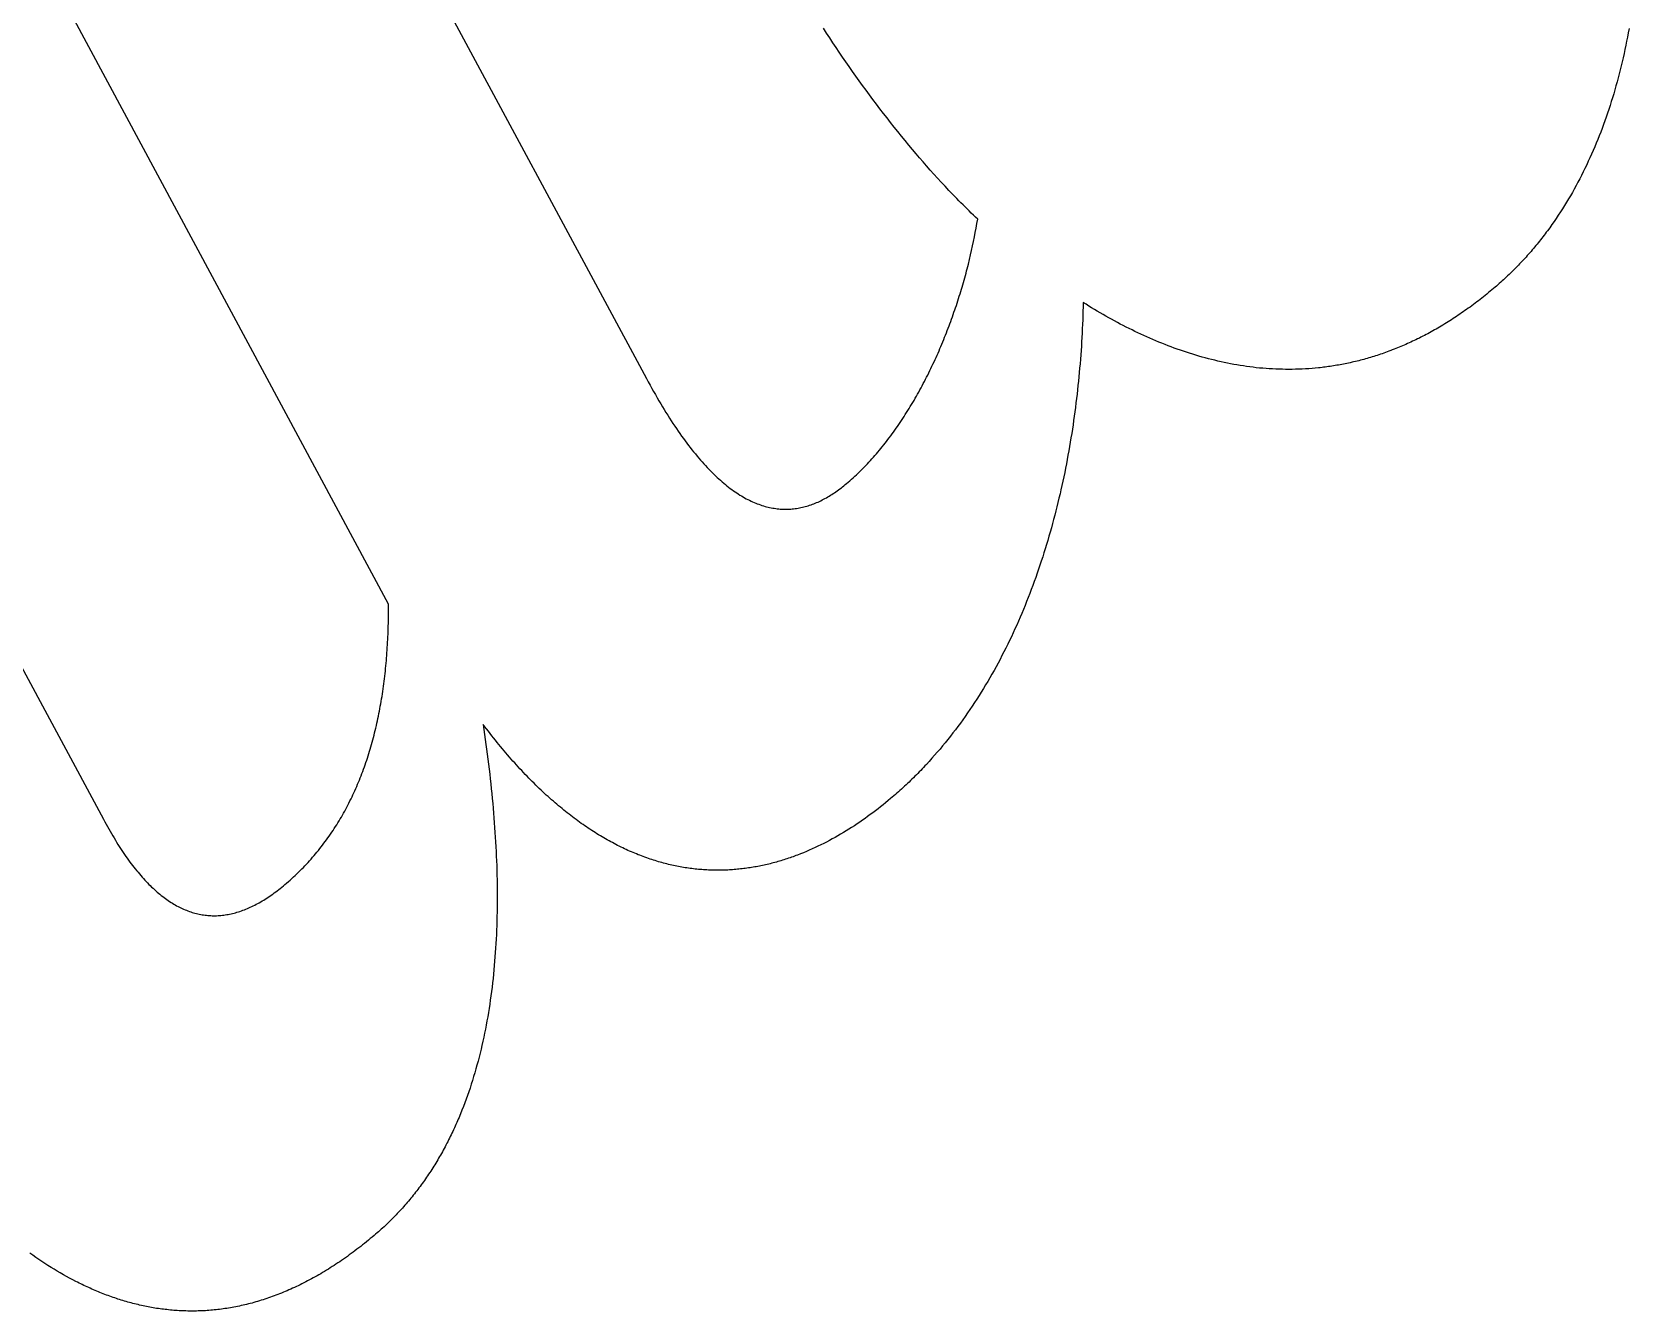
# Model space of a CAD drawing. Extents: x -388 to -35, y 578 to 1063.
# Drawn here: x -67.86 to -43.53, y 699.95 to 719.44 of the extents above; entities that cross this region are included whole.
import ezdxf

# ---------------------------------------------------------------- set-up
doc = ezdxf.new("R2010")
doc.units = 0
doc.layers.add('color#7d7d7dff', color=1, linetype='CONTINUOUS')

msp = doc.modelspace()

# ---------------------------------------------------------------- linework, layer by layer
at = {"layer": 'color#7d7d7dff'}
for points in [[(-65.414, 727.006), (-58.498, 714.16), (-58.471, 714.109), (-58.444, 714.059), (-58.417, 714.01), (-58.39, 713.961), (-58.362, 713.914), (-58.335, 713.867), (-58.308, 713.82), (-58.282, 713.775), (-58.255, 713.73), (-58.228, 713.686), (-58.201, 713.643), (-58.174, 713.6), (-58.148, 713.558), (-58.121, 713.517), (-58.095, 713.476), (-58.068, 713.436), (-58.042, 713.397), (-58.015, 713.358), (-57.989, 713.32), (-57.963, 713.283), (-57.936, 713.247), (-57.91, 713.211), (-57.884, 713.176), (-57.858, 713.141), (-57.832, 713.107), (-57.806, 713.074), (-57.78, 713.042), (-57.754, 713.01), (-57.728, 712.979), (-57.702, 712.948), (-57.677, 712.918), (-57.651, 712.889), (-57.625, 712.86), (-57.6, 712.832), (-57.574, 712.805), (-57.549, 712.778), (-57.523, 712.752), (-57.498, 712.727), (-57.473, 712.702), (-57.448, 712.678), (-57.422, 712.654), (-57.397, 712.631), (-57.372, 712.609), (-57.347, 712.587), (-57.322, 712.566), (-57.297, 712.545), (-57.272, 712.525), (-57.248, 712.505), (-57.223, 712.486), (-57.198, 712.468), (-57.174, 712.45), (-57.149, 712.433), (-57.124, 712.417), (-57.1, 712.401), (-57.076, 712.385), (-57.051, 712.37), (-57.027, 712.356), (-57.003, 712.342), (-56.978, 712.329), (-56.954, 712.317), (-56.93, 712.304), (-56.906, 712.293), (-56.882, 712.282), (-56.858, 712.271), (-56.834, 712.261), (-56.811, 712.252), (-56.787, 712.243), (-56.763, 712.235), (-56.74, 712.227), (-56.716, 712.219), (-56.692, 712.212), (-56.669, 712.206), (-56.646, 712.2), (-56.622, 712.195), (-56.599, 712.19), (-56.576, 712.186), (-56.553, 712.182), (-56.529, 712.179), (-56.506, 712.176), (-56.483, 712.173), (-56.46, 712.171), (-56.438, 712.17), (-56.415, 712.169), (-56.392, 712.168), (-56.369, 712.168), (-56.347, 712.169), (-56.324, 712.17), (-56.301, 712.171), (-56.279, 712.173), (-56.257, 712.175), (-56.234, 712.178), (-56.212, 712.181), (-56.19, 712.184), (-56.167, 712.188), (-56.145, 712.193), (-56.123, 712.198), (-56.101, 712.203), (-56.079, 712.209), (-56.057, 712.215), (-56.036, 712.221), (-56.014, 712.228), (-55.992, 712.236), (-55.971, 712.243), (-55.949, 712.252), (-55.927, 712.26), (-55.906, 712.269), (-55.885, 712.278), (-55.863, 712.288), (-55.842, 712.298), (-55.821, 712.309), (-55.8, 712.32), (-55.779, 712.331), (-55.758, 712.343), (-55.737, 712.355), (-55.716, 712.367), (-55.695, 712.38), (-55.674, 712.393), (-55.653, 712.406), (-55.633, 712.42), (-55.612, 712.434), (-55.592, 712.449), (-55.571, 712.463), (-55.551, 712.479), (-55.53, 712.494), (-55.51, 712.51), (-55.49, 712.526), (-55.47, 712.543), (-55.45, 712.559), (-55.424, 712.581), (-55.399, 712.603), (-55.374, 712.625), (-55.35, 712.647), (-55.325, 712.67), (-55.301, 712.693), (-55.276, 712.716), (-55.252, 712.739), (-55.228, 712.763), (-55.204, 712.787), (-55.18, 712.811), (-55.157, 712.835), (-55.133, 712.86), (-55.11, 712.885), (-55.087, 712.91), (-55.064, 712.936), (-55.041, 712.961), (-55.018, 712.987), (-54.996, 713.013), (-54.973, 713.04), (-54.951, 713.066), (-54.929, 713.093), (-54.907, 713.12), (-54.885, 713.147), (-54.863, 713.175), (-54.842, 713.202), (-54.82, 713.23), (-54.799, 713.258), (-54.778, 713.287), (-54.757, 713.315), (-54.736, 713.344), (-54.715, 713.373), (-54.695, 713.402), (-54.675, 713.431), (-54.654, 713.46), (-54.634, 713.49), (-54.614, 713.52), (-54.595, 713.55), (-54.575, 713.58), (-54.556, 713.61), (-54.536, 713.64), (-54.517, 713.671), (-54.498, 713.702), (-54.479, 713.733), (-54.46, 713.764), (-54.442, 713.795), (-54.423, 713.826), (-54.405, 713.858), (-54.387, 713.89), (-54.369, 713.921), (-54.351, 713.953), (-54.334, 713.985), (-54.316, 714.018), (-54.299, 714.05), (-54.282, 714.082), (-54.265, 714.115), (-54.248, 714.148), (-54.231, 714.181), (-54.214, 714.213), (-54.198, 714.246), (-54.182, 714.28), (-54.166, 714.313), (-54.15, 714.346), (-54.134, 714.38), (-54.118, 714.413), (-54.103, 714.447), (-54.087, 714.481), (-54.072, 714.514), (-54.057, 714.548), (-54.042, 714.582), (-54.028, 714.616), (-54.013, 714.65), (-53.999, 714.685), (-53.984, 714.719), (-53.97, 714.753), (-53.956, 714.788), (-53.943, 714.822), (-53.929, 714.856), (-53.916, 714.891), (-53.902, 714.926), (-53.889, 714.96), (-53.876, 714.995), (-53.863, 715.03), (-53.851, 715.065), (-53.838, 715.099), (-53.826, 715.134), (-53.814, 715.169), (-53.802, 715.204), (-53.79, 715.239), (-53.778, 715.274), (-53.766, 715.309), (-53.755, 715.344), (-53.744, 715.379), (-53.733, 715.414), (-53.722, 715.449), (-53.711, 715.484), (-53.7, 715.519), (-53.69, 715.554), (-53.68, 715.589), (-53.67, 715.624), (-53.66, 715.659), (-53.65, 715.694), (-53.64, 715.729), (-53.631, 715.764), (-53.622, 715.799), (-53.612, 715.833), (-53.603, 715.868), (-53.595, 715.903), (-53.578, 715.973), (-53.561, 716.042), (-53.545, 716.111), (-53.53, 716.18), (-53.516, 716.249), (-53.502, 716.317), (-53.489, 716.386), (-53.476, 716.453), (-53.464, 716.521), (-53.453, 716.588), (-53.486, 716.619), (-53.518, 716.65), (-53.55, 716.681), (-53.582, 716.713), (-53.614, 716.744), (-53.645, 716.775), (-53.676, 716.806), (-53.708, 716.837), (-53.738, 716.869), (-53.769, 716.9), (-53.8, 716.931), (-53.83, 716.963), (-53.89, 717.025), (-53.949, 717.088), (-54.007, 717.15), (-54.064, 717.212), (-54.121, 717.274), (-54.176, 717.336), (-54.231, 717.398), (-54.284, 717.459), (-54.337, 717.52), (-54.388, 717.581), (-54.445, 717.648), (-54.502, 717.716), (-54.558, 717.785), (-54.614, 717.853), (-54.67, 717.922), (-54.725, 717.991), (-54.78, 718.06), (-54.834, 718.13), (-54.889, 718.2), (-54.942, 718.27), (-54.996, 718.34), (-55.049, 718.411), (-55.102, 718.481), (-55.154, 718.553), (-55.206, 718.624), (-55.258, 718.695), (-55.309, 718.767), (-55.36, 718.839), (-55.411, 718.912), (-55.461, 718.984), (-55.511, 719.057), (-55.561, 719.13), (-55.61, 719.203), (-55.659, 719.276), (-55.707, 719.35), (-55.756, 719.424), (-55.803, 719.498)], [(-73.578, 720.098), (-66.769, 707.444), (-66.749, 707.407), (-66.729, 707.37), (-66.709, 707.334), (-66.689, 707.298), (-66.669, 707.263), (-66.649, 707.228), (-66.629, 707.194), (-66.609, 707.16), (-66.589, 707.127), (-66.569, 707.094), (-66.549, 707.062), (-66.529, 707.03), (-66.509, 706.999), (-66.488, 706.968), (-66.468, 706.938), (-66.448, 706.908), (-66.428, 706.878), (-66.407, 706.85), (-66.387, 706.821), (-66.366, 706.793), (-66.346, 706.766), (-66.326, 706.739), (-66.305, 706.713), (-66.285, 706.687), (-66.264, 706.661), (-66.243, 706.636), (-66.223, 706.612), (-66.202, 706.588), (-66.181, 706.564), (-66.161, 706.541), (-66.14, 706.518), (-66.119, 706.496), (-66.099, 706.474), (-66.078, 706.453), (-66.057, 706.433), (-66.036, 706.412), (-66.015, 706.393), (-65.994, 706.373), (-65.973, 706.354), (-65.952, 706.336), (-65.931, 706.318), (-65.91, 706.301), (-65.889, 706.284), (-65.868, 706.267), (-65.847, 706.251), (-65.826, 706.236), (-65.805, 706.221), (-65.784, 706.206), (-65.762, 706.192), (-65.741, 706.178), (-65.72, 706.165), (-65.698, 706.152), (-65.677, 706.139), (-65.656, 706.128), (-65.634, 706.116), (-65.613, 706.105), (-65.592, 706.095), (-65.57, 706.084), (-65.549, 706.075), (-65.527, 706.066), (-65.506, 706.057), (-65.484, 706.049), (-65.462, 706.041), (-65.441, 706.033), (-65.419, 706.026), (-65.397, 706.02), (-65.376, 706.014), (-65.354, 706.008), (-65.332, 706.003), (-65.311, 705.998), (-65.289, 705.994), (-65.267, 705.99), (-65.245, 705.987), (-65.223, 705.984), (-65.201, 705.981), (-65.179, 705.979), (-65.157, 705.977), (-65.135, 705.976), (-65.113, 705.975), (-65.091, 705.975), (-65.069, 705.975), (-65.047, 705.975), (-65.025, 705.976), (-65.003, 705.978), (-64.981, 705.98), (-64.959, 705.982), (-64.937, 705.984), (-64.914, 705.987), (-64.892, 705.991), (-64.87, 705.995), (-64.848, 705.999), (-64.825, 706.004), (-64.803, 706.009), (-64.781, 706.015), (-64.758, 706.021), (-64.736, 706.027), (-64.713, 706.034), (-64.691, 706.041), (-64.668, 706.049), (-64.646, 706.057), (-64.623, 706.066), (-64.601, 706.075), (-64.578, 706.084), (-64.556, 706.094), (-64.533, 706.104), (-64.51, 706.114), (-64.488, 706.125), (-64.465, 706.137), (-64.442, 706.149), (-64.419, 706.161), (-64.397, 706.173), (-64.374, 706.186), (-64.351, 706.2), (-64.328, 706.214), (-64.305, 706.228), (-64.283, 706.243), (-64.26, 706.258), (-64.237, 706.273), (-64.214, 706.289), (-64.191, 706.305), (-64.168, 706.322), (-64.145, 706.339), (-64.122, 706.356), (-64.099, 706.374), (-64.076, 706.392), (-64.053, 706.411), (-64.03, 706.43), (-64.006, 706.449), (-63.98, 706.472), (-63.953, 706.495), (-63.927, 706.519), (-63.9, 706.542), (-63.875, 706.566), (-63.849, 706.59), (-63.824, 706.614), (-63.799, 706.638), (-63.774, 706.662), (-63.749, 706.687), (-63.725, 706.712), (-63.701, 706.737), (-63.677, 706.762), (-63.654, 706.787), (-63.631, 706.813), (-63.608, 706.839), (-63.585, 706.865), (-63.562, 706.891), (-63.54, 706.917), (-63.518, 706.943), (-63.496, 706.97), (-63.475, 706.997), (-63.454, 707.024), (-63.432, 707.051), (-63.412, 707.078), (-63.391, 707.106), (-63.371, 707.133), (-63.351, 707.161), (-63.331, 707.189), (-63.311, 707.218), (-63.292, 707.246), (-63.273, 707.274), (-63.254, 707.303), (-63.236, 707.332), (-63.217, 707.361), (-63.199, 707.39), (-63.181, 707.42), (-63.163, 707.449), (-63.146, 707.479), (-63.129, 707.509), (-63.112, 707.539), (-63.095, 707.569), (-63.079, 707.6), (-63.062, 707.63), (-63.046, 707.661), (-63.03, 707.692), (-63.015, 707.723), (-62.999, 707.754), (-62.984, 707.785), (-62.969, 707.817), (-62.955, 707.849), (-62.94, 707.88), (-62.926, 707.912), (-62.912, 707.945), (-62.898, 707.977), (-62.884, 708.009), (-62.871, 708.042), (-62.858, 708.075), (-62.845, 708.108), (-62.832, 708.141), (-62.82, 708.174), (-62.807, 708.208), (-62.795, 708.241), (-62.783, 708.275), (-62.772, 708.309), (-62.76, 708.343), (-62.749, 708.377), (-62.738, 708.411), (-62.727, 708.446), (-62.716, 708.48), (-62.706, 708.515), (-62.696, 708.55), (-62.686, 708.585), (-62.676, 708.62), (-62.666, 708.656), (-62.657, 708.691), (-62.648, 708.727), (-62.639, 708.763), (-62.63, 708.799), (-62.621, 708.835), (-62.613, 708.871), (-62.605, 708.907), (-62.597, 708.944), (-62.589, 708.98), (-62.581, 709.017), (-62.574, 709.054), (-62.566, 709.091), (-62.559, 709.128), (-62.553, 709.166), (-62.546, 709.203), (-62.539, 709.241), (-62.533, 709.279), (-62.527, 709.317), (-62.521, 709.355), (-62.515, 709.393), (-62.51, 709.431), (-62.505, 709.47), (-62.499, 709.508), (-62.494, 709.547), (-62.49, 709.586), (-62.485, 709.625), (-62.481, 709.664), (-62.476, 709.703), (-62.472, 709.742), (-62.468, 709.782), (-62.465, 709.821), (-62.461, 709.861), (-62.458, 709.901), (-62.455, 709.941), (-62.452, 709.981), (-62.449, 710.021), (-62.446, 710.062), (-62.444, 710.102), (-62.441, 710.143), (-62.439, 710.183), (-62.437, 710.224), (-62.435, 710.265), (-62.434, 710.306), (-62.432, 710.347), (-62.431, 710.389), (-62.43, 710.43), (-62.429, 710.472), (-62.428, 710.513), (-62.427, 710.555), (-62.427, 710.597), (-62.426, 710.639), (-62.426, 710.681), (-62.426, 710.724), (-68.334, 721.711)], [(-43.531, 719.491), (-43.542, 719.427), (-43.555, 719.363), (-43.567, 719.3), (-43.58, 719.237), (-43.593, 719.174), (-43.607, 719.111), (-43.621, 719.048), (-43.636, 718.986), (-43.65, 718.924), (-43.666, 718.862), (-43.681, 718.801), (-43.697, 718.74), (-43.714, 718.679), (-43.73, 718.618), (-43.748, 718.558), (-43.765, 718.498), (-43.783, 718.438), (-43.802, 718.378), (-43.82, 718.319), (-43.84, 718.26), (-43.859, 718.202), (-43.879, 718.144), (-43.899, 718.086), (-43.92, 718.028), (-43.941, 717.971), (-43.963, 717.914), (-43.985, 717.857), (-44.008, 717.801), (-44.03, 717.745), (-44.054, 717.689), (-44.077, 717.634), (-44.101, 717.578), (-44.126, 717.524), (-44.151, 717.469), (-44.176, 717.415), (-44.202, 717.362), (-44.228, 717.308), (-44.255, 717.255), (-44.282, 717.203), (-44.309, 717.151), (-44.337, 717.099), (-44.365, 717.047), (-44.394, 716.996), (-44.423, 716.945), (-44.453, 716.895), (-44.483, 716.845), (-44.514, 716.795), (-44.545, 716.746), (-44.576, 716.697), (-44.608, 716.648), (-44.64, 716.6), (-44.673, 716.552), (-44.706, 716.505), (-44.739, 716.458), (-44.774, 716.411), (-44.791, 716.388), (-44.808, 716.365), (-44.825, 716.342), (-44.843, 716.32), (-44.861, 716.297), (-44.878, 716.274), (-44.896, 716.252), (-44.914, 716.229), (-44.932, 716.207), (-44.95, 716.185), (-44.969, 716.163), (-44.987, 716.141), (-45.006, 716.119), (-45.024, 716.097), (-45.043, 716.075), (-45.062, 716.054), (-45.081, 716.032), (-45.1, 716.011), (-45.119, 715.99), (-45.139, 715.969), (-45.158, 715.948), (-45.178, 715.927), (-45.198, 715.906), (-45.217, 715.885), (-45.237, 715.865), (-45.257, 715.844), (-45.277, 715.824), (-45.298, 715.804), (-45.318, 715.783), (-45.339, 715.763), (-45.359, 715.744), (-45.38, 715.724), (-45.401, 715.704), (-45.422, 715.684), (-45.443, 715.665), (-45.464, 715.646), (-45.486, 715.626), (-45.507, 715.607), (-45.529, 715.588), (-45.55, 715.569), (-45.572, 715.551), (-45.594, 715.532), (-45.62, 715.51), (-45.645, 715.489), (-45.671, 715.468), (-45.697, 715.447), (-45.722, 715.426), (-45.748, 715.406), (-45.774, 715.385), (-45.799, 715.365), (-45.825, 715.345), (-45.851, 715.326), (-45.876, 715.306), (-45.902, 715.287), (-45.928, 715.268), (-45.953, 715.249), (-45.979, 715.23), (-46.005, 715.212), (-46.031, 715.194), (-46.056, 715.176), (-46.082, 715.158), (-46.108, 715.14), (-46.133, 715.123), (-46.159, 715.106), (-46.185, 715.088), (-46.211, 715.072), (-46.236, 715.055), (-46.262, 715.039), (-46.288, 715.022), (-46.314, 715.006), (-46.339, 714.991), (-46.365, 714.975), (-46.391, 714.959), (-46.417, 714.944), (-46.442, 714.929), (-46.468, 714.914), (-46.494, 714.9), (-46.519, 714.885), (-46.545, 714.871), (-46.571, 714.857), (-46.597, 714.843), (-46.622, 714.829), (-46.648, 714.816), (-46.674, 714.803), (-46.7, 714.789), (-46.725, 714.776), (-46.751, 714.764), (-46.777, 714.751), (-46.803, 714.739), (-46.828, 714.727), (-46.854, 714.715), (-46.88, 714.703), (-46.905, 714.691), (-46.931, 714.68), (-46.957, 714.668), (-46.983, 714.657), (-47.008, 714.646), (-47.034, 714.636), (-47.06, 714.625), (-47.085, 714.615), (-47.111, 714.605), (-47.137, 714.595), (-47.162, 714.585), (-47.188, 714.575), (-47.214, 714.566), (-47.239, 714.556), (-47.265, 714.547), (-47.291, 714.538), (-47.316, 714.53), (-47.342, 714.521), (-47.368, 714.513), (-47.393, 714.504), (-47.419, 714.496), (-47.444, 714.488), (-47.47, 714.481), (-47.496, 714.473), (-47.521, 714.466), (-47.547, 714.458), (-47.572, 714.451), (-47.598, 714.444), (-47.623, 714.438), (-47.649, 714.431), (-47.674, 714.425), (-47.7, 714.419), (-47.726, 714.413), (-47.751, 714.407), (-47.777, 714.401), (-47.802, 714.395), (-47.828, 714.39), (-47.853, 714.385), (-47.878, 714.38), (-47.904, 714.375), (-47.929, 714.37), (-47.955, 714.365), (-47.98, 714.361), (-48.006, 714.357), (-48.031, 714.352), (-48.056, 714.349), (-48.082, 714.345), (-48.107, 714.341), (-48.132, 714.338), (-48.158, 714.334), (-48.183, 714.331), (-48.208, 714.328), (-48.234, 714.325), (-48.259, 714.322), (-48.31, 714.317), (-48.36, 714.313), (-48.41, 714.309), (-48.461, 714.306), (-48.511, 714.303), (-48.561, 714.301), (-48.612, 714.3), (-48.662, 714.299), (-48.712, 714.299), (-48.762, 714.299), (-48.812, 714.3), (-48.862, 714.301), (-48.911, 714.303), (-48.961, 714.305), (-49.011, 714.308), (-49.06, 714.312), (-49.11, 714.316), (-49.159, 714.32), (-49.209, 714.325), (-49.258, 714.331), (-49.307, 714.337), (-49.356, 714.344), (-49.405, 714.351), (-49.454, 714.358), (-49.503, 714.367), (-49.552, 714.375), (-49.601, 714.384), (-49.649, 714.394), (-49.698, 714.404), (-49.746, 714.414), (-49.794, 714.425), (-49.843, 714.437), (-49.891, 714.448), (-49.939, 714.461), (-49.987, 714.473), (-50.034, 714.487), (-50.082, 714.5), (-50.13, 714.514), (-50.177, 714.529), (-50.225, 714.544), (-50.272, 714.559), (-50.319, 714.575), (-50.366, 714.591), (-50.413, 714.607), (-50.46, 714.624), (-50.506, 714.642), (-50.553, 714.659), (-50.599, 714.677), (-50.646, 714.696), (-50.692, 714.714), (-50.738, 714.734), (-50.784, 714.753), (-50.83, 714.773), (-50.875, 714.793), (-50.921, 714.814), (-50.966, 714.835), (-51.012, 714.856), (-51.057, 714.878), (-51.102, 714.9), (-51.147, 714.922), (-51.192, 714.944), (-51.236, 714.967), (-51.281, 714.99), (-51.325, 715.014), (-51.369, 715.038), (-51.413, 715.062), (-51.457, 715.086), (-51.501, 715.111), (-51.544, 715.136), (-51.588, 715.161), (-51.631, 715.186), (-51.674, 715.212), (-51.717, 715.238), (-51.76, 715.264), (-51.802, 715.291), (-51.845, 715.317), (-51.847, 715.251), (-51.849, 715.185), (-51.851, 715.119), (-51.853, 715.052), (-51.856, 714.986), (-51.859, 714.919), (-51.862, 714.853), (-51.866, 714.786), (-51.87, 714.72), (-51.874, 714.653), (-51.879, 714.586), (-51.884, 714.52), (-51.889, 714.453), (-51.894, 714.386), (-51.9, 714.32), (-51.906, 714.253), (-51.912, 714.186), (-51.919, 714.12), (-51.925, 714.053), (-51.933, 713.986), (-51.94, 713.92), (-51.948, 713.853), (-51.956, 713.787), (-51.964, 713.72), (-51.973, 713.653), (-51.982, 713.587), (-51.992, 713.52), (-52.001, 713.454), (-52.011, 713.388), (-52.021, 713.321), (-52.032, 713.255), (-52.043, 713.189), (-52.054, 713.123), (-52.066, 713.057), (-52.078, 712.991), (-52.09, 712.925), (-52.102, 712.859), (-52.115, 712.793), (-52.128, 712.728), (-52.142, 712.662), (-52.156, 712.597), (-52.17, 712.532), (-52.184, 712.466), (-52.199, 712.401), (-52.215, 712.336), (-52.23, 712.271), (-52.246, 712.207), (-52.262, 712.142), (-52.279, 712.078), (-52.296, 712.013), (-52.313, 711.949), (-52.33, 711.885), (-52.348, 711.821), (-52.367, 711.758), (-52.385, 711.694), (-52.404, 711.631), (-52.423, 711.567), (-52.443, 711.504), (-52.463, 711.441), (-52.484, 711.379), (-52.504, 711.316), (-52.525, 711.254), (-52.547, 711.192), (-52.569, 711.13), (-52.591, 711.068), (-52.613, 711.006), (-52.636, 710.945), (-52.66, 710.884), (-52.683, 710.823), (-52.707, 710.762), (-52.732, 710.702), (-52.756, 710.641), (-52.782, 710.581), (-52.807, 710.522), (-52.833, 710.462), (-52.859, 710.403), (-52.886, 710.344), (-52.913, 710.285), (-52.94, 710.226), (-52.968, 710.168), (-52.996, 710.11), (-53.025, 710.052), (-53.054, 709.995), (-53.083, 709.938), (-53.113, 709.881), (-53.143, 709.824), (-53.174, 709.768), (-53.204, 709.712), (-53.236, 709.656), (-53.267, 709.601), (-53.299, 709.546), (-53.332, 709.491), (-53.365, 709.436), (-53.398, 709.382), (-53.432, 709.328), (-53.466, 709.275), (-53.5, 709.222), (-53.535, 709.169), (-53.571, 709.116), (-53.606, 709.064), (-53.643, 709.012), (-53.679, 708.961), (-53.716, 708.91), (-53.753, 708.859), (-53.791, 708.809), (-53.83, 708.759), (-53.868, 708.709), (-53.907, 708.66), (-53.947, 708.611), (-53.987, 708.563), (-54.027, 708.514), (-54.068, 708.467), (-54.109, 708.419), (-54.15, 708.373), (-54.193, 708.326), (-54.235, 708.28), (-54.256, 708.257), (-54.278, 708.234), (-54.299, 708.212), (-54.321, 708.189), (-54.343, 708.167), (-54.365, 708.144), (-54.387, 708.122), (-54.409, 708.1), (-54.431, 708.078), (-54.454, 708.056), (-54.476, 708.034), (-54.499, 708.012), (-54.522, 707.991), (-54.544, 707.969), (-54.567, 707.948), (-54.59, 707.927), (-54.614, 707.905), (-54.637, 707.884), (-54.66, 707.864), (-54.684, 707.843), (-54.707, 707.822), (-54.731, 707.801), (-54.755, 707.781), (-54.779, 707.761), (-54.817, 707.729), (-54.855, 707.697), (-54.893, 707.666), (-54.932, 707.635), (-54.971, 707.605), (-55.01, 707.574), (-55.049, 707.545), (-55.089, 707.515), (-55.129, 707.486), (-55.169, 707.457), (-55.21, 707.429), (-55.25, 707.401), (-55.291, 707.373), (-55.332, 707.346), (-55.373, 707.319), (-55.415, 707.293), (-55.457, 707.267), (-55.499, 707.241), (-55.541, 707.216), (-55.583, 707.192), (-55.626, 707.167), (-55.669, 707.144), (-55.712, 707.121), (-55.755, 707.098), (-55.798, 707.076), (-55.842, 707.054), (-55.886, 707.033), (-55.93, 707.012), (-55.974, 706.992), (-56.018, 706.972), (-56.063, 706.953), (-56.108, 706.934), (-56.153, 706.916), (-56.198, 706.899), (-56.221, 706.89), (-56.243, 706.882), (-56.266, 706.874), (-56.289, 706.866), (-56.312, 706.858), (-56.335, 706.85), (-56.358, 706.842), (-56.381, 706.835), (-56.404, 706.827), (-56.427, 706.82), (-56.45, 706.813), (-56.473, 706.806), (-56.496, 706.8), (-56.52, 706.793), (-56.543, 706.787), (-56.566, 706.78), (-56.59, 706.774), (-56.613, 706.768), (-56.636, 706.762), (-56.66, 706.757), (-56.683, 706.751), (-56.707, 706.746), (-56.731, 706.741), (-56.754, 706.736), (-56.778, 706.731), (-56.802, 706.726), (-56.825, 706.722), (-56.849, 706.718), (-56.873, 706.714), (-56.897, 706.71), (-56.921, 706.706), (-56.945, 706.702), (-56.969, 706.699), (-56.993, 706.695), (-57.017, 706.692), (-57.041, 706.689), (-57.065, 706.687), (-57.09, 706.684), (-57.114, 706.682), (-57.138, 706.68), (-57.162, 706.678), (-57.187, 706.676), (-57.211, 706.674), (-57.236, 706.673), (-57.26, 706.671), (-57.284, 706.67), (-57.309, 706.669), (-57.334, 706.669), (-57.358, 706.668), (-57.383, 706.668), (-57.407, 706.668), (-57.432, 706.668), (-57.457, 706.668), (-57.482, 706.668), (-57.506, 706.669), (-57.531, 706.67), (-57.556, 706.671), (-57.581, 706.672), (-57.606, 706.673), (-57.631, 706.675), (-57.656, 706.677), (-57.681, 706.679), (-57.706, 706.681), (-57.731, 706.684), (-57.756, 706.686), (-57.781, 706.689), (-57.806, 706.692), (-57.831, 706.695), (-57.857, 706.699), (-57.882, 706.702), (-57.907, 706.706), (-57.932, 706.71), (-57.958, 706.715), (-57.983, 706.719), (-58.008, 706.724), (-58.034, 706.729), (-58.059, 706.734), (-58.085, 706.74), (-58.11, 706.745), (-58.136, 706.751), (-58.161, 706.757), (-58.187, 706.763), (-58.212, 706.77), (-58.238, 706.777), (-58.264, 706.784), (-58.289, 706.791), (-58.315, 706.798), (-58.341, 706.806), (-58.366, 706.814), (-58.392, 706.822), (-58.418, 706.83), (-58.444, 706.839), (-58.47, 706.847), (-58.495, 706.856), (-58.521, 706.866), (-58.547, 706.875), (-58.573, 706.885), (-58.599, 706.895), (-58.625, 706.905), (-58.651, 706.916), (-58.677, 706.926), (-58.703, 706.937), (-58.729, 706.948), (-58.755, 706.96), (-58.781, 706.971), (-58.807, 706.983), (-58.833, 706.995), (-58.859, 707.008), (-58.886, 707.021), (-58.912, 707.033), (-58.938, 707.047), (-58.964, 707.06), (-58.99, 707.074), (-59.017, 707.088), (-59.043, 707.102), (-59.069, 707.116), (-59.095, 707.131), (-59.122, 707.146), (-59.148, 707.161), (-59.174, 707.176), (-59.201, 707.192), (-59.227, 707.208), (-59.253, 707.224), (-59.28, 707.241), (-59.306, 707.258), (-59.333, 707.275), (-59.359, 707.292), (-59.386, 707.31), (-59.412, 707.327), (-59.439, 707.345), (-59.465, 707.364), (-59.492, 707.382), (-59.518, 707.401), (-59.545, 707.421), (-59.571, 707.44), (-59.598, 707.46), (-59.624, 707.48), (-59.651, 707.5), (-59.677, 707.521), (-59.704, 707.542), (-59.731, 707.563), (-59.757, 707.584), (-59.784, 707.606), (-59.81, 707.628), (-59.837, 707.65), (-59.864, 707.673), (-59.89, 707.695), (-59.917, 707.719), (-59.944, 707.742), (-59.97, 707.766), (-59.997, 707.79), (-60.024, 707.814), (-60.051, 707.838), (-60.077, 707.863), (-60.104, 707.888), (-60.131, 707.914), (-60.157, 707.94), (-60.184, 707.966), (-60.211, 707.992), (-60.238, 708.019), (-60.264, 708.046), (-60.291, 708.073), (-60.318, 708.1), (-60.345, 708.128), (-60.372, 708.156), (-60.398, 708.185), (-60.425, 708.214), (-60.452, 708.243), (-60.479, 708.272), (-60.505, 708.302), (-60.532, 708.332), (-60.559, 708.362), (-60.586, 708.393), (-60.613, 708.424), (-60.639, 708.455), (-60.666, 708.487), (-60.693, 708.518), (-60.72, 708.551), (-60.747, 708.583), (-60.773, 708.616), (-60.8, 708.649), (-60.827, 708.683), (-60.854, 708.716), (-60.881, 708.75), (-60.907, 708.785), (-60.934, 708.82), (-60.961, 708.855), (-60.988, 708.89), (-60.976, 708.814), (-60.965, 708.738), (-60.954, 708.662), (-60.944, 708.586), (-60.934, 708.51), (-60.924, 708.435), (-60.914, 708.359), (-60.904, 708.284), (-60.895, 708.209), (-60.887, 708.134), (-60.878, 708.059), (-60.87, 707.984), (-60.862, 707.909), (-60.855, 707.835), (-60.847, 707.761), (-60.84, 707.687), (-60.834, 707.613), (-60.828, 707.539), (-60.822, 707.465), (-60.816, 707.392), (-60.811, 707.318), (-60.806, 707.245), (-60.801, 707.172), (-60.797, 707.099), (-60.793, 707.027), (-60.789, 706.954), (-60.786, 706.882), (-60.783, 706.81), (-60.78, 706.738), (-60.778, 706.667), (-60.776, 706.595), (-60.775, 706.524), (-60.774, 706.453), (-60.773, 706.382), (-60.772, 706.312), (-60.772, 706.241), (-60.773, 706.171), (-60.773, 706.101), (-60.774, 706.032), (-60.776, 705.962), (-60.778, 705.893), (-60.78, 705.824), (-60.782, 705.755), (-60.785, 705.687), (-60.789, 705.618), (-60.792, 705.55), (-60.796, 705.483), (-60.801, 705.415), (-60.806, 705.348), (-60.811, 705.281), (-60.817, 705.214), (-60.823, 705.148), (-60.829, 705.082), (-60.836, 705.016), (-60.844, 704.95), (-60.851, 704.885), (-60.859, 704.82), (-60.868, 704.755), (-60.877, 704.69), (-60.886, 704.626), (-60.896, 704.562), (-60.907, 704.498), (-60.917, 704.435), (-60.928, 704.372), (-60.94, 704.309), (-60.952, 704.247), (-60.964, 704.185), (-60.977, 704.123), (-60.991, 704.062), (-61.004, 704), (-61.018, 703.94), (-61.033, 703.879), (-61.048, 703.819), (-61.064, 703.759), (-61.08, 703.699), (-61.096, 703.64), (-61.113, 703.581), (-61.131, 703.523), (-61.149, 703.465), (-61.167, 703.407), (-61.186, 703.35), (-61.205, 703.293), (-61.225, 703.236), (-61.245, 703.179), (-61.266, 703.123), (-61.287, 703.068), (-61.309, 703.013), (-61.331, 702.958), (-61.342, 702.93), (-61.354, 702.903), (-61.365, 702.876), (-61.377, 702.849), (-61.389, 702.822), (-61.4, 702.795), (-61.412, 702.769), (-61.425, 702.742), (-61.437, 702.715), (-61.449, 702.689), (-61.462, 702.663), (-61.474, 702.636), (-61.487, 702.61), (-61.5, 702.584), (-61.513, 702.558), (-61.526, 702.532), (-61.54, 702.507), (-61.553, 702.481), (-61.567, 702.456), (-61.58, 702.43), (-61.594, 702.405), (-61.608, 702.38), (-61.622, 702.354), (-61.636, 702.329), (-61.65, 702.304), (-61.665, 702.28), (-61.679, 702.255), (-61.694, 702.23), (-61.709, 702.206), (-61.724, 702.181), (-61.739, 702.157), (-61.754, 702.133), (-61.77, 702.109), (-61.785, 702.085), (-61.801, 702.061), (-61.817, 702.037), (-61.832, 702.014), (-61.849, 701.99), (-61.865, 701.967), (-61.881, 701.943), (-61.897, 701.92), (-61.914, 701.897), (-61.931, 701.874), (-61.948, 701.851), (-61.965, 701.828), (-61.982, 701.806), (-61.999, 701.783), (-62.016, 701.761), (-62.034, 701.738), (-62.051, 701.716), (-62.069, 701.694), (-62.087, 701.672), (-62.105, 701.65), (-62.123, 701.628), (-62.142, 701.607), (-62.16, 701.585), (-62.179, 701.564), (-62.198, 701.542), (-62.217, 701.521), (-62.236, 701.5), (-62.255, 701.479), (-62.274, 701.458), (-62.294, 701.438), (-62.313, 701.417), (-62.333, 701.396), (-62.353, 701.376), (-62.373, 701.356), (-62.393, 701.336), (-62.413, 701.316), (-62.434, 701.296), (-62.455, 701.276), (-62.475, 701.256), (-62.496, 701.237), (-62.517, 701.217), (-62.538, 701.198), (-62.56, 701.179), (-62.581, 701.16), (-62.603, 701.141), (-62.625, 701.122), (-62.647, 701.104), (-62.676, 701.079), (-62.705, 701.055), (-62.734, 701.03), (-62.764, 701.007), (-62.793, 700.983), (-62.822, 700.96), (-62.851, 700.937), (-62.88, 700.914), (-62.91, 700.892), (-62.939, 700.87), (-62.968, 700.848), (-62.997, 700.827), (-63.026, 700.806), (-63.055, 700.785), (-63.084, 700.764), (-63.113, 700.744), (-63.142, 700.724), (-63.171, 700.704), (-63.2, 700.684), (-63.229, 700.665), (-63.258, 700.646), (-63.287, 700.628), (-63.316, 700.609), (-63.344, 700.591), (-63.373, 700.573), (-63.402, 700.556), (-63.431, 700.538), (-63.46, 700.521), (-63.488, 700.505), (-63.517, 700.488), (-63.546, 700.472), (-63.574, 700.456), (-63.603, 700.44), (-63.631, 700.425), (-63.66, 700.41), (-63.689, 700.395), (-63.717, 700.38), (-63.746, 700.366), (-63.774, 700.352), (-63.803, 700.338), (-63.831, 700.324), (-63.859, 700.311), (-63.888, 700.298), (-63.916, 700.285), (-63.944, 700.273), (-63.973, 700.26), (-64.001, 700.248), (-64.029, 700.237), (-64.058, 700.225), (-64.086, 700.214), (-64.114, 700.203), (-64.142, 700.192), (-64.17, 700.182), (-64.198, 700.171), (-64.226, 700.161), (-64.254, 700.151), (-64.282, 700.142), (-64.31, 700.133), (-64.338, 700.124), (-64.366, 700.115), (-64.394, 700.106), (-64.422, 700.098), (-64.45, 700.09), (-64.478, 700.082), (-64.506, 700.074), (-64.533, 700.067), (-64.561, 700.06), (-64.589, 700.053), (-64.616, 700.046), (-64.644, 700.04), (-64.672, 700.034), (-64.699, 700.028), (-64.727, 700.022), (-64.754, 700.017), (-64.782, 700.011), (-64.809, 700.006), (-64.837, 700.001), (-64.864, 699.997), (-64.892, 699.992), (-64.919, 699.988), (-64.946, 699.984), (-64.974, 699.981), (-65.001, 699.977), (-65.028, 699.974), (-65.055, 699.971), (-65.082, 699.968), (-65.11, 699.966), (-65.137, 699.963), (-65.164, 699.961), (-65.191, 699.959), (-65.218, 699.957), (-65.245, 699.956), (-65.272, 699.955), (-65.299, 699.954), (-65.325, 699.953), (-65.352, 699.952), (-65.379, 699.952), (-65.406, 699.951), (-65.433, 699.951), (-65.459, 699.952), (-65.486, 699.952), (-65.513, 699.953), (-65.539, 699.953), (-65.566, 699.954), (-65.592, 699.956), (-65.619, 699.957), (-65.645, 699.959), (-65.672, 699.96), (-65.698, 699.962), (-65.725, 699.965), (-65.751, 699.967), (-65.777, 699.97), (-65.803, 699.973), (-65.83, 699.976), (-65.856, 699.979), (-65.882, 699.982), (-65.908, 699.986), (-65.934, 699.989), (-65.96, 699.993), (-65.986, 699.998), (-66.012, 700.002), (-66.038, 700.006), (-66.064, 700.011), (-66.09, 700.016), (-66.116, 700.021), (-66.142, 700.026), (-66.167, 700.032), (-66.193, 700.037), (-66.219, 700.043), (-66.244, 700.049), (-66.27, 700.055), (-66.296, 700.062), (-66.321, 700.068), (-66.347, 700.075), (-66.372, 700.082), (-66.397, 700.089), (-66.423, 700.096), (-66.448, 700.104), (-66.473, 700.111), (-66.499, 700.119), (-66.524, 700.127), (-66.549, 700.135), (-66.574, 700.143), (-66.599, 700.152), (-66.624, 700.16), (-66.649, 700.169), (-66.674, 700.178), (-66.699, 700.187), (-66.724, 700.196), (-66.749, 700.206), (-66.774, 700.216), (-66.799, 700.225), (-66.823, 700.235), (-66.848, 700.245), (-66.873, 700.255), (-66.897, 700.266), (-66.922, 700.276), (-66.946, 700.287), (-66.971, 700.298), (-66.995, 700.309), (-67.02, 700.32), (-67.044, 700.331), (-67.068, 700.343), (-67.093, 700.355), (-67.117, 700.366), (-67.141, 700.378), (-67.165, 700.39), (-67.189, 700.403), (-67.237, 700.427), (-67.285, 700.453), (-67.333, 700.479), (-67.381, 700.505), (-67.428, 700.533), (-67.475, 700.56), (-67.522, 700.588), (-67.569, 700.617), (-67.616, 700.647), (-67.662, 700.676), (-67.708, 700.707), (-67.754, 700.738), (-67.8, 700.769), (-67.846, 700.801), (-67.892, 700.833)]]:
    msp.add_lwpolyline(points, dxfattribs=at)

doc.saveas('drawing.dxf')
